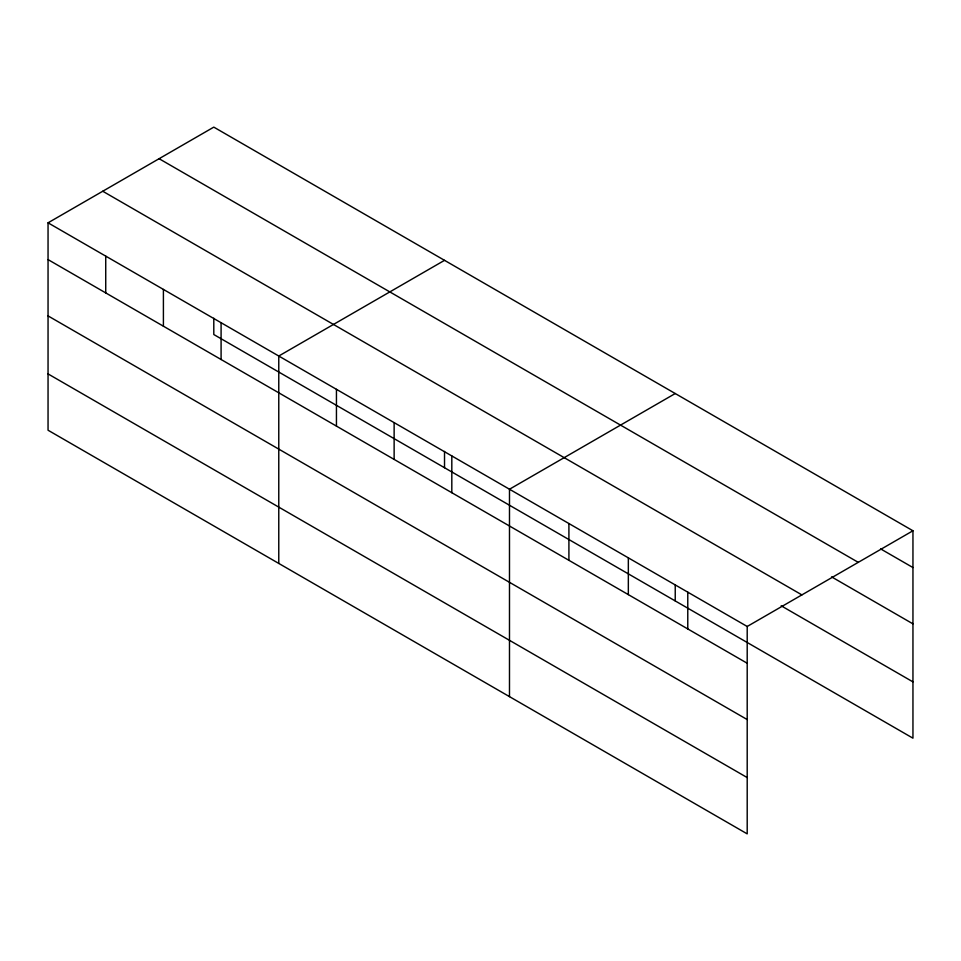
<?xml version="1.0" encoding="UTF-8"?>
<svg xmlns="http://www.w3.org/2000/svg" width="961" height="961" viewBox="0 0 961 961"><rect width="100%" height="100%" fill="white"/><g stroke="black" fill="none" stroke-linecap="round" stroke-linejoin="round"><path stroke-width="1.44" d="M747.202 719.561L747.202 626.476L48.05 222.82L48.05 430.228L747.202 833.872L747.202 719.561L48.05 315.905M213.798 318.235L213.798 334.524L912.95 738.18L912.95 530.772L213.798 127.128L48.05 222.82M444.523 260.335L278.774 356.026L278.774 563.434M675.235 393.529L509.486 489.233L509.486 696.629M747.202 626.476L912.95 530.772M880.648 548.911L912.95 567.555M159.106 158.709L858.257 562.353M831.565 576.864L912.95 623.857M102.743 191.239L801.894 594.895M781.173 605.79L912.95 681.878M48.05 259.602L747.202 663.246M48.05 373.913L747.202 777.569M687.776 592.156L687.776 628.938M675.235 584.636L675.235 600.937M628.338 557.848L628.338 594.631M568.912 523.541L568.912 560.323M451.814 455.934L451.814 492.705M444.523 451.43L444.523 467.731M394.13 422.624L394.13 459.406M336.446 389.325L336.446 426.107M221.09 322.728L221.09 359.498M163.406 289.429L163.406 326.199M105.734 256.119L105.734 292.901"/></g></svg>
